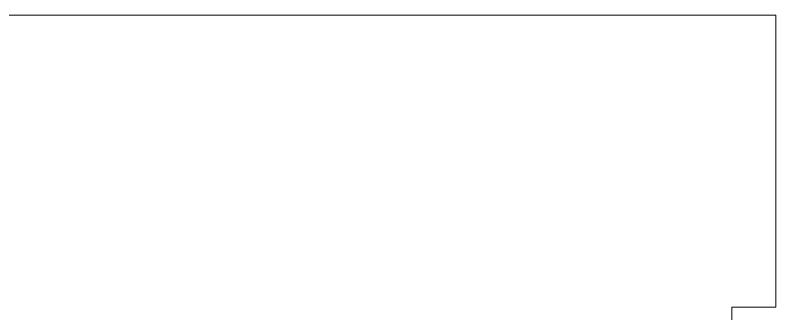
# Model space of a CAD drawing. Header units: millimetres. Extents: x -1983 to 1983, y -412 to 412.
# Drawn here: x -1824.8 to -1772.8, y -214.1 to -193.7 of the extents above; entities that cross this region are included whole.
import ezdxf

# ---------------------------------------------------------------- set-up
doc = ezdxf.new("R2010")
doc.units = ezdxf.units.MM
doc.header["$MEASUREMENT"] = 0
doc.layers.add('Camada 1', color=7, linetype='Continuous')

msp = doc.modelspace()

# ---------------------------------------------------------------- linework, layer by layer
at = {"layer": 'Camada 1', "color": 250, "lineweight": 9}
msp.add_open_spline([(-1772.7542, -253.6808), (-1772.7542, -253.6808), (-1772.7542, -233.6808), (-1772.7542, -233.6808), (-1772.7542, -233.6808), (-1772.7542, -233.6808), (-1775.7542, -233.6808), (-1775.7542, -233.6808), (-1775.7542, -233.6808), (-1775.7542, -233.6808), (-1775.7542, -213.6808), (-1775.7542, -213.6808), (-1775.7542, -213.6808), (-1775.7542, -213.6808), (-1772.7542, -213.6808), (-1772.7542, -213.6808), (-1772.7542, -213.6808), (-1772.7542, -213.6808), (-1772.7542, -193.6808), (-1772.7542, -193.6808), (-1772.7542, -193.6808), (-1772.7542, -193.6808), (-1869.7542, -193.6808), (-1869.7542, -193.6808), (-1869.7542, -193.6808), (-1869.7542, -193.6808), (-1869.7542, -213.6808), (-1869.7542, -213.6808), (-1869.7542, -213.6808), (-1869.7542, -213.6808), (-1872.7542, -213.6808), (-1872.7542, -213.6808), (-1872.7542, -213.6808), (-1872.7542, -213.6808), (-1872.7542, -233.6808), (-1872.7542, -233.6808), (-1872.7542, -233.6808), (-1872.7542, -233.6808), (-1869.7542, -233.6808), (-1869.7542, -233.6808), (-1869.7542, -233.6808), (-1869.7542, -233.6808), (-1869.7542, -253.6808), (-1869.7542, -253.6808), (-1869.7542, -253.6808), (-1869.7542, -253.6808), (-1850.9542, -253.6808), (-1850.9542, -253.6808), (-1850.9542, -253.6808), (-1850.9542, -253.6808), (-1850.9542, -250.6808), (-1850.9542, -250.6808), (-1850.9542, -250.6808), (-1850.9542, -250.6808), (-1832.1542, -250.6808), (-1832.1542, -250.6808), (-1832.1542, -250.6808), (-1832.1542, -250.6808), (-1832.1542, -253.6808), (-1832.1542, -253.6808), (-1832.1542, -253.6808), (-1832.1542, -253.6808), (-1813.3542, -253.6808), (-1813.3542, -253.6808), (-1813.3542, -253.6808), (-1813.3542, -253.6808), (-1813.3542, -250.6808), (-1813.3542, -250.6808), (-1813.3542, -250.6808), (-1813.3542, -250.6808), (-1794.5542, -250.6808), (-1794.5542, -250.6808), (-1794.5542, -250.6808), (-1794.5542, -250.6808), (-1794.5542, -253.6808), (-1794.5542, -253.6808), (-1794.5542, -253.6808), (-1794.5542, -253.6808), (-1772.7542, -253.6808), (-1772.7542, -253.6808)], degree=3, knots=[0, 0, 0, 0, 0.047619, 0.047619, 0.047619, 0.047619, 0.0952381, 0.0952381, 0.0952381, 0.0952381, 0.1428571, 0.1428571, 0.1428571, 0.1428571, 0.1904762, 0.1904762, 0.1904762, 0.1904762, 0.2380952, 0.2380952, 0.2380952, 0.2380952, 0.2857143, 0.2857143, 0.2857143, 0.2857143, 0.3333333, 0.3333333, 0.3333333, 0.3333333, 0.3809524, 0.3809524, 0.3809524, 0.3809524, 0.4285714, 0.4285714, 0.4285714, 0.4285714, 0.4761905, 0.4761905, 0.4761905, 0.4761905, 0.5238095, 0.5238095, 0.5238095, 0.5238095, 0.5714286, 0.5714286, 0.5714286, 0.5714286, 0.6190476, 0.6190476, 0.6190476, 0.6190476, 0.6666667, 0.6666667, 0.6666667, 0.6666667, 0.7142857, 0.7142857, 0.7142857, 0.7142857, 0.7619048, 0.7619048, 0.7619048, 0.7619048, 0.8095238, 0.8095238, 0.8095238, 0.8095238, 0.8571429, 0.8571429, 0.8571429, 0.8571429, 0.9047619, 0.9047619, 0.9047619, 0.9047619, 1, 1, 1, 1], dxfattribs=at)

doc.saveas('drawing.dxf')
